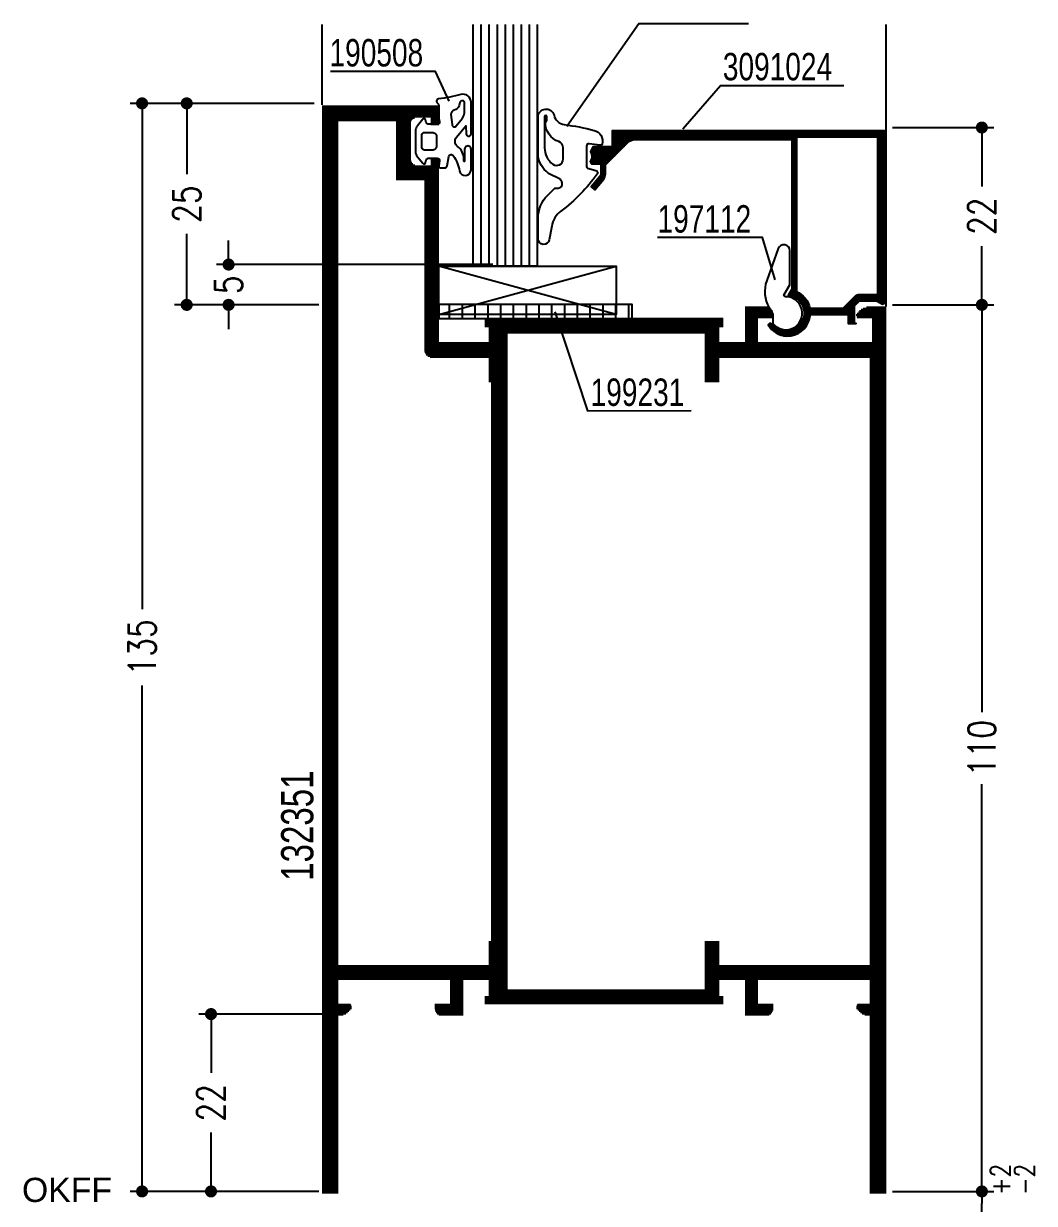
# Model space of a CAD drawing. Extents: x 13 to 197, y 21 to 259.
# Drawn here: x 15.8 to 78.6, y 119.3 to 192.5 of the extents above; entities that cross this region are included whole.
import ezdxf

# ---------------------------------------------------------------- set-up
doc = ezdxf.new("R2010")
doc.units = 0
doc.header["$LTSCALE"] = 6
doc.linetypes.add('AUSGEZOGEN', pattern=[0])
doc.layers.get('0').update_dxf_attribs({"color": 4, "linetype": 'CONTINUOUS'})
doc.layers.get('Defpoints').update_dxf_attribs({"linetype": 'CONTINUOUS'})
for name, color, linetype in [('01TXT', 7, 'CONTINUOUS'), ('CONST18', 3, 'AUSGEZOGEN'), ('CONST25', 2, 'CONTINUOUS'), ('CONST35', 7, 'CONTINUOUS'), ('DICHT_PAR', 3, 'CONTINUOUS'), ('KN_PAR', 3, 'CONTINUOUS'), ('KN_SCH', 3, 'CONTINUOUS'), ('LLMASSE', 7, 'AUSGEZOGEN'), ('TEXT', 7, 'CONTINUOUS')]:
    doc.layers.add(name, color=color, linetype=linetype)
doc.styles.add('SIM80S00', font='simplex.shx', dxfattribs={"width": 0.8})
doc.styles.add('SWISSCL', font='swisscl.ttf')
doc.styles.add('SWISSL', font='swissl.ttf')
doc.dimstyles.new('BEM_DOC_2', dxfattribs={"dimscale": 0.5, "dimtxt": 3.4, "dimasz": 1.5, "dimexe": 1.5, "dimexo": 0.6, "dimgap": 1.5, "dimtad": 0, "dimlfac": 2, "dimdsep": 46, "dimtxsty": 'SIM80S00', "dimblk": 'PUNKT', "dimcen": 0, "dimclrd": 3, "dimclre": 3, "dimclrt": 3, "dimadec": 0, "dimazin": 0, "dimtfac": 0.6999999999999998, "dimtofl": 0, "dimtmove": 2, "dimatfit": 3, "dimldrblk": 'PUNKT', "dimfxl": 1, "dimtolj": 1, "dimarcsym": 0})

# ---------------------------------------------------------------- blocks, each defined once
blk = doc.blocks.new('PUNKT')
at = {"color": 0, "linetype": 'CONTINUOUS'}
blk.add_line((-0.5, 0), (-1, 0), dxfattribs=at)
at = {"color": 0, "linetype": 'CONTINUOUS', "const_width": 0.5}
blk.add_lwpolyline([(-0.25, 0, 1), (0.25, 0, 1)], format="xyb", close=True, dxfattribs=at)
blk = doc.blocks.new('*D33')
at = {"layer": 'Defpoints', "color": 0, "transparency": 16777216}
for p in [(69.75006611984827, 120.0792888773062), (75.30006611984845, 120.0792888773062), (77.20006601546356, 116.0792911108894)]:
    blk.add_point(p, dxfattribs=at)
at = {"layer": 'LLMASSE', "color": 3, "lineweight": -2, "transparency": 16777216}
for p, q in [((70.05006611984827, 120.0792888773062), (76.05006611984845, 120.0792888773062)), ((75.30006611984845, 116.8292911108894), (75.30006611984845, 119.3292888773062)), ((76.90006601546357, 116.0792911108894), (74.55006611984845, 116.0792911108894))]:
    blk.add_line(p, q, dxfattribs=at)
at = {"layer": 'LLMASSE', "color": 3, "lineweight": -2, "transparency": 16777216, "xscale": 0.75, "yscale": 0.75, "zscale": 0.75}
for p, rotation in [((75.30006611984845, 120.0792888773062), 90), ((75.30006611984845, 116.0792911108894), 270)]:
    blk.add_blockref('PUNKT', p, dxfattribs=dict(at, rotation=rotation))
at = {"layer": 'LLMASSE', "color": 3, "transparency": 16777216, "insert": (77.20006601546356, 118.0690288368154), "char_height": 1.7, "attachment_point": 5, "rotation": 90, "style": 'SIM80S00'}
blk.add_mtext('\\A1;8', dxfattribs=at)
blk = doc.blocks.new('*D34')
at = {"layer": 'Defpoints', "color": 0, "transparency": 16777216}
for p in [(69.45001762055608, 186.0792911108894), (69.75004312055626, 175.0792891108894), (75.30006612055604, 175.0792891108894)]:
    blk.add_point(p, dxfattribs=at)
at = {"layer": 'LLMASSE', "color": 3, "lineweight": -2, "transparency": 16777216}
for p, q in [((69.75001762055608, 186.0792911108894), (76.05006612055604, 186.0792911108894)), ((75.30006612055604, 185.3292911108894), (75.30006612055604, 182.4302424918417)), ((75.30006612055604, 175.8292891108894), (75.30006612055604, 178.728337729937)), ((70.05004312055625, 175.0792891108894), (76.05006612055604, 175.0792891108894))]:
    blk.add_line(p, q, dxfattribs=at)
at = {"layer": 'LLMASSE', "color": 3, "lineweight": -2, "transparency": 16777216, "xscale": 0.75, "yscale": 0.75, "zscale": 0.75}
for p, rotation in [((75.30006612055604, 186.0792911108894), 90), ((75.30006612055604, 175.0792891108894), 270)]:
    blk.add_blockref('PUNKT', p, dxfattribs=dict(at, rotation=rotation))
at = {"layer": 'LLMASSE', "color": 3, "transparency": 16777216, "insert": (75.30006612055601, 180.5792901108894), "char_height": 1.7, "attachment_point": 5, "rotation": 90, "style": 'SIM80S00'}
blk.add_mtext('\\A1;22', dxfattribs=at)
blk = doc.blocks.new('*D35')
at = {"layer": 'Defpoints', "color": 0, "transparency": 16777216}
for p in [(69.45004312055607, 175.0792891108894), (69.45006611984832, 120.0792888773062), (75.30006611984845, 120.0792888773062)]:
    blk.add_point(p, dxfattribs=at)
at = {"layer": 'LLMASSE', "color": 3, "lineweight": -2, "transparency": 16777216}
for p, q in [((69.75004312055607, 175.0792891108894), (76.05006611984847, 175.0792891108894)), ((75.30006611984847, 174.3292891108894), (75.30006611984845, 149.8188128036216)), ((75.30006611984845, 120.8292888773062), (75.30006611984845, 145.339765184574)), ((69.75006611984831, 120.0792888773062), (76.05006611984845, 120.0792888773062))]:
    blk.add_line(p, q, dxfattribs=at)
at = {"layer": 'LLMASSE', "color": 3, "lineweight": -2, "transparency": 16777216, "xscale": 0.75, "yscale": 0.75, "zscale": 0.75}
for p, rotation in [((75.30006611984847, 175.0792891108894), 90), ((75.30006611984845, 120.0792888773062), 270)]:
    blk.add_blockref('PUNKT', p, dxfattribs=dict(at, rotation=rotation))
at = {"layer": 'LLMASSE', "color": 3, "transparency": 16777216, "insert": (75.30006611984844, 147.5792889940978), "char_height": 1.7, "attachment_point": 5, "rotation": 90, "style": 'SIM80S00'}
blk.add_mtext('\\A1;110', dxfattribs=at)
blk = doc.blocks.new('*D36')
at = {"layer": 'Defpoints', "color": 0, "transparency": 16777216}
for p in [(33.85001762055617, 187.5792911108894), (25.95001762055654, 175.0792891108894), (34.45001762057291, 175.0792891108894)]:
    blk.add_point(p, dxfattribs=at)
at = {"layer": 'LLMASSE', "color": 3, "lineweight": -2, "transparency": 16777216}
for p, q in [((33.55001762055618, 187.5792911108894), (25.20001762055654, 187.5792911108894)), ((25.95001762055654, 186.8292911108894), (25.95001762055654, 183.1802424918417)), ((25.95001762055654, 175.8292891108894), (25.95001762055654, 179.478337729937)), ((34.15001762057291, 175.0792891108894), (25.20001762055654, 175.0792891108894))]:
    blk.add_line(p, q, dxfattribs=at)
at = {"layer": 'LLMASSE', "color": 3, "lineweight": -2, "transparency": 16777216, "xscale": 0.75, "yscale": 0.75, "zscale": 0.75}
for p, rotation in [((25.95001762055654, 187.5792911108894), 90), ((25.95001762055654, 175.0792891108894), 270)]:
    blk.add_blockref('PUNKT', p, dxfattribs=dict(at, rotation=rotation))
at = {"layer": 'LLMASSE', "color": 3, "transparency": 16777216, "insert": (25.95001762055651, 181.3292901108894), "char_height": 1.7, "attachment_point": 5, "rotation": 90, "style": 'SIM80S00'}
blk.add_mtext('\\A1;25', dxfattribs=at)
blk = doc.blocks.new('*D37')
at = {"layer": 'Defpoints', "color": 0, "transparency": 16777216}
for p in [(28.55001762055645, 177.5792911108894), (45.25001762055649, 177.5792911108894), (34.45013304543727, 175.0792891108894)]:
    blk.add_point(p, dxfattribs=at)
at = {"layer": 'LLMASSE', "color": 3, "lineweight": -2, "transparency": 16777216}
for p, q in [((28.55001762055645, 178.3292911108894), (28.55001762055645, 179.0792911108894)), ((44.95001762055649, 177.5792911108894), (27.80001762055645, 177.5792911108894)), ((34.15013304543727, 175.0792891108894), (27.80001762055645, 175.0792891108894)), ((28.55001762055645, 174.3292891108894), (28.55001762055645, 173.5792891108894))]:
    blk.add_line(p, q, dxfattribs=at)
at = {"layer": 'LLMASSE', "color": 3, "lineweight": -2, "transparency": 16777216, "xscale": 0.75, "yscale": 0.75, "zscale": 0.75}
for p, rotation in [((28.55001762055645, 177.5792911108894), 270), ((28.55001762055645, 175.0792891108894), 90)]:
    blk.add_blockref('PUNKT', p, dxfattribs=dict(at, rotation=rotation))
at = {"layer": 'LLMASSE', "color": 3, "transparency": 16777216, "insert": (28.55001762055642, 176.3292901108894), "char_height": 1.7, "attachment_point": 5, "rotation": 90, "style": 'SIM80S00'}
blk.add_mtext('\\A1;5', dxfattribs=at)
blk = doc.blocks.new('*D38')
at = {"layer": 'Defpoints', "color": 0, "transparency": 16777216}
for p in [(27.45904570963194, 131.0806481108893), (35.15004562055606, 131.0806481108893), (34.45001762055608, 120.0792911108894)]:
    blk.add_point(p, dxfattribs=at)
at = {"layer": 'LLMASSE', "color": 3, "lineweight": -2, "transparency": 16777216}
for p, q in [((34.85004562055606, 131.0806481108893), (26.70904570963194, 131.0806481108893)), ((27.45904570963194, 130.3306481108893), (27.45904570963194, 127.4309219918417)), ((27.45904570963194, 120.8292911108894), (27.45904570963194, 123.729017229937)), ((34.15001762055608, 120.0792911108894), (26.70904570963194, 120.0792911108894))]:
    blk.add_line(p, q, dxfattribs=at)
at = {"layer": 'LLMASSE', "color": 3, "lineweight": -2, "transparency": 16777216, "xscale": 0.75, "yscale": 0.75, "zscale": 0.75}
for p, rotation in [((27.45904570963194, 131.0806481108893), 90), ((27.45904570963194, 120.0792911108894), 270)]:
    blk.add_blockref('PUNKT', p, dxfattribs=dict(at, rotation=rotation))
at = {"layer": 'LLMASSE', "color": 3, "transparency": 16777216, "insert": (27.45904570963192, 125.5799696108893), "char_height": 1.7, "attachment_point": 5, "rotation": 90, "style": 'SIM80S00'}
blk.add_mtext('\\A1;22', dxfattribs=at)
blk = doc.blocks.new('*D39')
at = {"layer": 'Defpoints', "color": 0, "transparency": 16777216}
for p in [(34.15001762055613, 187.5792911108894), (23.18024278559528, 120.0792911108894), (34.15001762055613, 120.0792911108894)]:
    blk.add_point(p, dxfattribs=at)
at = {"layer": 'LLMASSE', "color": 3, "lineweight": -2, "transparency": 16777216}
for p, q in [((33.85001762055613, 187.5792911108894), (22.4302427855953, 187.5792911108894)), ((23.1802427855953, 186.8292911108894), (23.18024278559529, 156.198338729937)), ((23.18024278559528, 120.8292911108894), (23.18024278559529, 151.4602434918417)), ((33.85001762055613, 120.0792911108894), (22.43024278559528, 120.0792911108894))]:
    blk.add_line(p, q, dxfattribs=at)
at = {"layer": 'LLMASSE', "color": 3, "lineweight": -2, "transparency": 16777216, "xscale": 0.75, "yscale": 0.75, "zscale": 0.75}
for p, rotation in [((23.1802427855953, 187.5792911108894), 90), ((23.18024278559528, 120.0792911108894), 270)]:
    blk.add_blockref('PUNKT', p, dxfattribs=dict(at, rotation=rotation))
at = {"layer": 'LLMASSE', "color": 3, "transparency": 16777216, "insert": (23.18024278559527, 153.8292911108894), "char_height": 1.7, "attachment_point": 5, "rotation": 90, "style": 'SIM80S00'}
blk.add_mtext('\\A1;135', dxfattribs=at)
blk = doc.blocks.new('WI190523')
at = {"linetype": 'CONTINUOUS'}
for points in [[(0, -2.646854, -0.339454), (-0.148, -2.839854), (-1.178, -3.115854, 0.52673), (-1.342, -3.581854, 0.07351), (3.169, -8.169853999999999, -0.189519), (4.315, -10.042854), (4.611, -11.721854, 0.9163309999999999), (6, -11.599854), (6, -9.032853999999999, 0.197552), (4.843, -6.218854), (4.022, -5.388854, 0.200274), (3.809, -5.299854), (3.5, -5.299854, -0.57735), (3.067, -4.549854), (3.223, -4.278854, -0.149451), (3.351, -4.159854), (4.637, -3.532854, 0.069927), (4.752, -3.454854), (5.007, -3.224854, 0.212557), (6, -0.9958540000000001), (6, 3.500146, 0.8938139999999999), (4.025, 3.722146, -0.314729), (2.753, 2.568146, 0.031454), (-0.95, 1.855146, 0.416821), (-1.952, 0.138146, 0.294504), (-1.656, 0.003146), (-0.344, 0.197146, -0.457784), (0, -0.099854), (0, -2.646854)], [(2.9, -0.299854, -0.317975), (3.434, 0.454146, 0.317975), (5.102, 2.812146), (5.1, 2.900146, -0.317837), (4.9, 3.183146), (4.9, 3.550146, -1), (5.2, 3.550146), (5.2, -0.324854, -0.239931), (4.171, -2.346854, -0.612992), (2.9, -1.699854), (2.9, -0.299854)]]:
    blk.add_lwpolyline(points, format="xyb", close=True, dxfattribs=at)
blk = doc.blocks.new('WI190508')
at = {"linetype": 'CONTINUOUS'}
for points in [[(4, 0.330593, 0.494357), (2.737419, 1.295503, -0.035396), (-0.037156, 0.74769, 0.7191390000000001), (-0.15, 0.190192, -0.267949), (0, -0.069615), (0, -1.687299), (0.089778, -2.022354, -0.493145), (-0.2, -2.4), (-1.269802, -2.4, -0.339454), (-1.55958, -2.177646), (-1.647845, -1.848236, 0.606815), (-1.994239, -1.771442), (-2.666044, -2.572069, 0.176327), (-2.9, -3.214857), (-2.9, -5.785143, 0.176327), (-2.666044, -6.427931), (-1.994239, -7.228558, 0.606815), (-1.647845, -7.151764), (-1.55958, -6.822353999999999, -0.339454), (-1.269802, -6.6), (-0.2, -6.6, -0.458807), (0.096639, -6.944777), (0.00224, -7.570148, 0.458807), (0.2, -7.8), (0.74827, -7.8, 0.36397), (1.043712, -7.552094), (1.247227, -6.397906, -0.676335), (1.792219, -6.283492, -0.102989), (2.554156, -8.173867, 0.8837860000000001), (4, -8.04999), (3.999963, -5.482666, 1), (3.199963, -5.482678), (3.199981, -6.959881, -1.000006), (3.107969, -6.959881), (3.107969, -6.747519, 0.236839), (2.316582, -5.137422, -0.426544), (2.183394, -3.990297), (3.35751, -2.569926), (3.4, -3.584999, 1), (4, -3.584999), (4, 0.330593)], [(3.2, -0.628273), (3.2, 0.230593, 0.876976), (2.610222, 0.308239), (2.50596, -0.080872, -0.282773), (1.897392, -0.65679, 0.3848), (1.502766, -1.198664), (1.634079, -2.44197, 0.664354), (2.163647, -2.601599), (2.741515, -1.90253, 0.174429), (3.2, -0.628273)], [(-0.3, -5.1, -0.414214), (-0.8, -5.6), (-1.8, -5.6, -0.414214), (-2.1, -5.3), (-2.1, -3.7, -0.414214), (-1.8, -3.4), (-0.8, -3.4, -0.414214), (-0.3, -3.9), (-0.3, -5.1)]]:
    blk.add_lwpolyline(points, format="xyb", close=True, dxfattribs=at)
blk = doc.blocks.new('B-LL197112')
at = {"layer": 'DICHT_PAR'}
blk.add_lwpolyline([(1.4, 0.768, 1.597325), (2.982, 4.1, -0.580267), (2.807, 4.4), (3.5, 5.6), (3.5, 9.818999999999999, 0.8391), (2.081, 10.069), (0.638, 6.103, 0.221695), (0.9329999999999999, 2.735), (1.4, 1.925), (1.4, 0.768)], format="xyb", dxfattribs=at)
blk = doc.blocks.new('B-LL3091024')
at = {"layer": 'KN_SCH'}
h = blk.add_hatch(dxfattribs=at)
h.set_pattern_fill('_U', color=256, scale=0.2, style=0, pattern_type=0)
h.set_pattern_definition([(0, (-13.6331299544894, 13.3085521600854), (0, 0.2), [])])
edge = h.paths.add_edge_path()
edge.add_line((-11.70000000005397, 20.70000000010387), (-11.70000000000197, 2.149525554431801))
edge.add_line((-11.70000000000197, 2.149525554431799), (-12.16120394190721, 1.3506968942108))
edge.add_line((-12.16120394190721, 1.3506968942108), (-12.01333333341678, 1.330803187178611))
edge.add_arc((-12.29999999924376, -0.800000000310276), 2.150000000257945, -132.52385190693963, 82.33774436273711, ccw=False)
edge.add_line((-13.75317870728408, -2.384541461934881), (-14.42924214633196, -2.069287902908246))
edge.add_line((-14.42924214633196, -2.069287902908246), (-14.62412332264917, -2.26874987475974))
edge.add_arc((-12.18013563537066, -0.9023955340299901), 2.800000000000001, 209.2081415121933, 267.62840437549)
edge.add_arc((-12.30000000000214, -0.7999999999479828), 2.9, 270.079017436518, 345.5224878184769)
edge.add_line((-9.492087073945997, -1.524999999732018), (-9.356532656935538, -0.9999999999788427))
edge.add_line((-9.356532656935538, -0.9999999999788427), (-4.70000000001892, -0.9999999999465958))
edge.add_line((-4.700000000018921, -0.9999999999465958), (-4.699999999926622, -2.100000000027088))
edge.add_line((-4.699999999926622, -2.100000000027088), (-3.700000000002131, -2.099999999961166))
edge.add_line((-3.700000000002133, -2.099999999947976), (-3.900000000002141, -2.099999999947976))
edge.add_line((-3.900000000002141, -2.099999999947976), (-3.900000000002137, 0.082842712526638))
edge.add_line((-3.900000000002137, 0.08284271252663795), (-3.28284271247677, 0.7000000000520225))
edge.add_line((-3.28284271247677, 0.7000000000520223), (-1.192820323029686, 0.7000000000520148))
edge.add_line((-1.192820323029686, 0.7000000000520148), (-0.450000000002138, 0.2711324865925324))
edge.add_line((-0.450000000002138, 0.2711324865925325), (-0.200000000002948, 0.4154700538894704))
edge.add_line((-0.200000000002948, 0.4154700538894704), (-0.2000000001545459, 21.80000000060528))
edge.add_line((-0.2000000001545459, 21.80000000060528), (-33.99999984906308, 21.80000006811042))
edge.add_line((-33.99999984906308, 21.80000006811042), (-33.99999950622017, 19.80000007456304))
edge.add_line((-33.99999950622017, 19.80000007456304), (-36.37731379009823, 19.80000000370861))
edge.add_line((-36.37731379009823, 19.80000000370861), (-36.6734635804228, 19.21745940578051))
edge.add_arc((-37.711913283927, 18.61610855635405), 1.200000262839088, -32.695871126507825, 30.074496953065818, ccw=False)
edge.add_line((-36.70205340978172, 17.96789280106483), (-36.57394863065169, 17.70000000005204))
edge.add_line((-36.57394863065169, 17.70000000005204), (-35.39999954050445, 17.70000000005204))
edge.add_line((-35.39999954050445, 17.70000000005204), (-35.39999954050445, 16.27764694336551))
edge.add_line((-35.39999954050445, 16.27764694336551), (-36.60125601057977, 14.84604548197373))
edge.add_line((-36.60125601057978, 14.84604548197373), (-36.14162906307109, 14.46037332601911))
edge.add_line((-36.14162906307109, 14.46037332601911), (-35.22112031933897, 15.55739365283099))
edge.add_arc((-36.59999863583101, 16.71441194632704), 1.799999095326559, 319.9999510689618, 360.0000000000357)
edge.add_line((-34.79999954050445, 16.71441194632816), (-34.79999954050444, 17.58284271252666))
edge.add_line((-34.79999954050444, 17.58284271252666), (-32.03431411555516, 20.34852813747594))
edge.add_arc((-31.18578597813131, 19.50000000005208), 1.199999999999998, 90.00000000015189, 134.9999999999995, ccw=False)
edge.add_line((-31.1857859781345, 20.70000000005208), (-11.70000000005397, 20.70000000010387))
edge = h.paths.add_edge_path(flags=16)
edge.add_line((-11.10000000015759, 20.99999999989506), (-11.10000000000111, 1.840075756540305))
edge.add_arc((-12.30000000000216, -0.7999999999480395), 2.900000000000002, 11.940543960609887, 65.55666457227989, ccw=False)
edge.add_line((-9.462747808179952, -0.1999999999479801), (-5.314213562375197, -0.1999999999479797))
edge.add_line((-5.314213562375196, -0.1999999999479797), (-3.848528137426024, 1.265685425001232))
edge.add_arc((-3.282842712476779, 0.7000000000519994), 0.8000000000000017, 90.00000000000028, 135.0000000000007, ccw=False)
edge.add_line((-3.282842712476782, 1.500000000052001), (-1.000000000002135, 1.500000000052017))
edge.add_line((-1.000000000002135, 1.500000000052017), (-1.00000000000213, 21.00000000005524))
edge.add_line((-1.00000000000213, 21.00000000005524), (-11.10000000015759, 20.99999999989506))
at = {"layer": 'KN_PAR'}
for points in [[(-11.70000000005397, 20.70000000010387), (-11.70000000000197, 2.149525554431799), (-12.16120394190721, 1.3506968942108), (-12.01333333341678, 1.330803187178611, -1.362102164547993), (-13.75317870728408, -2.384541461934881), (-14.42924214633196, -2.069287902908246), (-14.62412332264917, -2.26874987475974, 0.2605749037692097), (-12.29600056941212, -3.699997242111319, 0.341613653539612), (-9.492087073945997, -1.524999999732018), (-9.356532656935538, -0.9999999999788427), (-4.700000000018921, -0.9999999999465958), (-4.699999999926622, -2.100000000027088), (-3.700000000002131, -2.099999999961166), (-3.700000000002133, -2.099999999947976), (-3.900000000002141, -2.099999999947976), (-3.900000000002137, 0.08284271252663795), (-3.28284271247677, 0.7000000000520223), (-1.192820323029686, 0.7000000000520148), (-0.450000000002138, 0.2711324865925325), (-0.200000000002948, 0.4154700538894704), (-0.2000000001545459, 21.80000000060528), (-33.99999984906308, 21.80000006811042), (-33.99999950622017, 19.80000007456304), (-36.37731379009823, 19.80000000370861), (-36.6734635804228, 19.21745940578051, -0.2809478190263293), (-36.70205340978172, 17.96789280106483), (-36.57394863065169, 17.70000000005204), (-35.39999954050445, 17.70000000005204), (-35.39999954050445, 16.27764694336551), (-36.60125601057978, 14.84604548197373), (-36.14162906307109, 14.46037332601911), (-35.22112031933897, 15.55739365283099, 0.176327200848597), (-34.79999954050445, 16.71441194632816), (-34.79999954050444, 17.58284271252666), (-32.03431411555516, 20.34852813747594, -0.1989123673789664), (-31.1857859781345, 20.70000000005208), (-11.70000000005397, 20.70000000010387)], [(-11.10000000015759, 20.99999999989506), (-11.10000000000111, 1.840075756540304, -0.2383079369639879), (-9.462747808179952, -0.1999999999479801), (-5.314213562375196, -0.1999999999479797), (-3.848528137426024, 1.265685425001232, -0.1989123673796598), (-3.282842712476782, 1.500000000052001), (-1.000000000002135, 1.500000000052017), (-1.00000000000213, 21.00000000005524), (-11.10000000015759, 20.99999999989506)]]:
    blk.add_lwpolyline(points, format="xyb", close=True, dxfattribs=at)

msp = doc.modelspace()

# ---------------------------------------------------------------- hatches: boundary and pattern name
at = {"layer": 'CONST25'}
h = msp.add_hatch(dxfattribs=at)
h.set_pattern_fill('ANSI31', color=256, scale=0.025, angle=315, style=0)
h.set_pattern_definition([(0, (-221.3292734092558, 0), (2.775557561562891e-17, 0.079375), [])])
edge = h.paths.add_edge_path()
edge.add_line((69.34998962061763, 119.9792911109724), (68.34998962055624, 119.9792911108801))
edge.add_line((68.34998962055624, 119.9792911108801), (68.3499896206024, 130.9806497353422))
edge.add_arc((68.4020991486193, 131.9792911109571), 1.000000000000013, 225.0000000000017, 267.0129911086012, ccw=False)
edge.add_line((67.69499236743286, 131.2721843297705), (67.4939516034242, 131.4732250937791))
edge.add_line((67.4939516034242, 131.473225093779), (67.6000176206021, 131.729291110957))
edge.add_line((67.6000176206021, 131.729291110957), (68.35001762067395, 131.7292911109467))
edge.add_line((68.35001762067395, 131.7292911109467), (68.35001762052525, 133.2292911110339))
edge.add_line((68.35001762052525, 133.2292911110339), (61.40001762057136, 133.2292911109263))
edge.add_line((61.40001762057136, 133.2292911109263), (61.40001762059183, 131.7292911108852))
edge.add_line((61.40001762059183, 131.7292911108852), (62.35001762059164, 131.7292911109673))
edge.add_line((62.3500176205921, 131.7292911109672), (62.35001762060233, 131.479291110957))
edge.add_arc((61.8500176206021, 131.479291110957), 0.5, -90, 0, ccw=False)
edge.add_line((61.8500176206021, 130.979291110957), (60.60001762055595, 130.9792911108801))
edge.add_line((60.60001762055617, 130.9792911108801), (60.60001762052525, 133.2292911110339))
edge.add_line((60.60001762052525, 133.2292911110339), (59.00001762052534, 133.2292911108801))
edge.add_line((59.00001762052534, 133.2292911108801), (59.00001762060219, 132.229291110957))
edge.add_line((59.00001762060219, 132.229291110957), (59.25001762060219, 132.229291110957))
edge.add_line((59.25001762060219, 132.229291110957), (59.25001762060219, 131.729291110957))
edge.add_line((59.25001762060219, 131.729291110957), (44.45001412060219, 131.729291110957))
edge.add_line((44.45001412060219, 131.729291110957), (44.45001412060219, 132.229291110957))
edge.add_line((44.45001412060219, 132.229291110957), (44.70001412060219, 132.229291110957))
edge.add_line((44.70001412060219, 132.229291110957), (44.70001412052534, 133.2292911110339))
edge.add_line((44.70001412052534, 133.2292911110339), (43.10001412052543, 133.2292911108801))
edge.add_line((43.1000141205252, 133.2292911108801), (43.10001412061752, 130.9792911109724))
edge.add_line((43.10001412061752, 130.9792911109724), (41.85001412060205, 130.9792911109571))
edge.add_arc((41.85001412039719, 131.4792911107519), 0.4999999997949089, 179.9999999764983, 270.00000002350333, ccw=False)
edge.add_line((41.35001412060228, 131.479291110957), (41.35001412059205, 131.7292911109467))
edge.add_line((41.35001412059182, 131.7292911109467), (42.30001412067395, 131.7292911109467))
edge.add_line((42.30001412067395, 131.7292911109467), (42.3000141205714, 133.2292911109878))
edge.add_line((42.3000141205714, 133.2292911109878), (35.3500141205252, 133.2292911108801))
edge.add_line((35.3500141205252, 133.2292911108801), (35.35001412059182, 131.7292911108852))
edge.add_line((35.35001412059182, 131.7292911108852), (36.10001412060205, 131.729291110957))
edge.add_line((36.10001412060228, 131.729291110957), (36.20608013778019, 131.473225093779))
edge.add_line((36.20608013778019, 131.473225093779), (36.00503937377152, 131.2721843297704))
edge.add_arc((35.29793259258508, 131.979291110957), 1.000000000000003, 272.9856032359486, 314.99999999999966, ccw=False)
edge.add_line((35.3500176206021, 130.9806484572233), (35.35001762061756, 119.9792911109725))
edge.add_line((35.35001762061756, 119.9792911109724), (34.35002398419238, 119.9792911108801))
edge.add_line((34.35002398419238, 119.9792911108801), (34.35002398421284, 187.4792911109314))
edge.add_line((34.35002398421284, 187.4792911109314), (41.60001762383172, 187.4792911142377))
edge.add_line((41.60001762383172, 187.4792911142378), (41.60001761107969, 186.2292911205311))
edge.add_line((41.60001761107947, 186.229291120531), (41.10001762057141, 186.2292911109058))
edge.add_line((41.10001762057141, 186.2292911109058), (41.10001762057141, 186.7292911109878))
edge.add_line((41.10001762057141, 186.7292911109878), (40.25001762060219, 186.729291110957))
edge.add_arc((40.2500176153942, 186.3292911161649), 0.3999999947921538, 89.99999925399352, 180.0000007459658)
edge.add_line((39.8500176206021, 186.3292911109571), (39.85001762060233, 184.1292911109571))
edge.add_arc((40.25001767685012, 184.1292911672049), 0.4000000562478516, 180.0000080569046, 269.999991943079)
edge.add_line((40.25001762060219, 183.729291110957), (41.10001762063303, 183.7292911109877))
edge.add_line((41.10001762063303, 183.7292911109878), (41.1000176205921, 184.2292911109467))
edge.add_line((41.1000176205921, 184.2292911109467), (41.60001762383172, 184.2292911142376))
edge.add_line((41.60001762383172, 184.2292911142378), (41.60002398421284, 172.7292911107776))
edge.add_line((41.60002398421284, 172.7292911107776), (44.70002398431529, 172.7292911110339))
edge.add_line((44.70002398431507, 172.7292911110339), (44.70001762060201, 173.729291110957))
edge.add_line((44.70001762060224, 173.729291110957), (44.45001762060224, 173.729291110957))
edge.add_line((44.45001762060224, 173.729291110957), (44.45001762060224, 174.229291110957))
edge.add_line((44.45001762060224, 174.229291110957), (59.25001762060219, 174.229291110957))
edge.add_line((59.25001762060219, 174.229291110957), (59.25001762060219, 173.729291110957))
edge.add_line((59.25001762060219, 173.729291110957), (59.00001762060219, 173.729291110957))
edge.add_line((59.00001762060219, 173.729291110957), (59.0000176205765, 172.7292911107775))
edge.add_line((59.00001762057673, 172.7292911107776), (60.60001762067941, 172.7292911110339))
edge.add_line((60.60001762067918, 172.7292911110339), (60.60001762058687, 174.9792911109416))
edge.add_line((60.60001762058687, 174.9792911109416), (61.85001762060233, 174.979291110957))
edge.add_arc((61.8500176206021, 174.479291110957), 0.5, 0, 90, ccw=False)
edge.add_line((62.3500176206021, 174.479291110957), (62.3500176206021, 174.229291110957))
edge.add_line((62.3500176206021, 174.229291110957), (61.40001762060228, 174.229291110957))
edge.add_line((61.40001762060228, 174.229291110957), (61.40001762060228, 172.729291110957))
edge.add_line((61.40001762060228, 172.729291110957), (68.50001762067927, 172.7292911110339))
edge.add_line((68.50001762067905, 172.7292911110339), (68.5000176206022, 174.229291110957))
edge.add_line((68.5000176206022, 174.229291110957), (67.6000176206021, 174.229291110957))
edge.add_line((67.6000176206021, 174.229291110957), (67.4939516034242, 174.485357128135))
edge.add_line((67.4939516034242, 174.485357128135), (67.69499236743286, 174.6863978921435))
edge.add_arc((68.4020991486193, 173.979291110957), 0.999999999999998, 89.9999999999992, 134.9999999999994, ccw=False)
edge.add_line((68.4020991486193, 174.979291110957), (69.35001762057664, 174.9792911109826))
edge.add_line((69.35001762057664, 174.9792911109827), (69.34998962061763, 119.9792911109724))
h.paths.add_polyline_path([(68.3500176206021, 171.829291110957), (59.0000239842384, 171.8292911109571), (59.0000239842384, 170.3292911109571), (58.09999598423838, 170.3292911109571), (58.09999598423838, 173.329291110957), (45.85002398423853, 173.329291110957), (45.85002398423876, 132.629291110957), (58.1000176206021, 132.6292911109571), (58.1000176206021, 135.6292911109571), (59.00004562060212, 135.6292911109571), (59.00004562060212, 134.1292911109571), (68.3500176206021, 134.1292911109571)], flags=16)
edge = h.paths.add_edge_path(flags=16)
edge.add_line((44.85002398423876, 135.6292911109571), (44.70001762060224, 135.6292911109571))
edge.add_line((44.70001762060224, 135.6292911109571), (44.70001762060224, 134.1292911109571))
edge.add_line((44.70001762060224, 134.1292911109571), (35.35002398423876, 134.1292911109571))
edge.add_line((35.35002398423876, 134.1292911109571), (35.35002398423831, 186.479291110957))
edge.add_line((35.35002398423831, 186.479291110957), (38.95002398423821, 186.479291110957))
edge.add_line((38.95002398423821, 186.4792911109571), (38.95002398421275, 182.8292911107776))
edge.add_line((38.95002398421275, 182.8292911107776), (40.70002398423867, 182.8292911109571))
edge.add_line((40.70002398423867, 182.8292911109571), (40.70002398423867, 172.3292911109571))
edge.add_arc((41.20002398403358, 172.329291110752), 0.4999999997948947, 179.9999999764983, 270.0000000235033)
edge.add_line((41.20002398423867, 171.8292911109571), (44.70001762060247, 171.8292911109571))
edge.add_line((44.70001762060224, 171.8292911109571), (44.70001762060224, 170.3292911109571))
edge.add_line((44.70001762060224, 170.3292911109571), (44.85002398423853, 170.3292911109571))
edge.add_line((44.85002398423853, 170.3292911109571), (44.85002398423876, 135.6292911109571))

# ---------------------------------------------------------------- linework, layer by layer
at = {"layer": 'CONST18'}
for p, q in [((34.34998237957052, 187.4792888773995), (34.34998237957052, 192.4792888773995)), ((43.72862557563826, 177.4783696680855), (43.72862557563826, 192.4783696680855)), ((44.22862557563826, 177.4783696680855), (44.22862557563826, 192.4783696680855)), ((44.72862557563826, 177.4783696680855), (44.72862557563826, 192.4783696680855)), ((45.22862557563826, 177.4783696680855), (45.22862557563826, 192.4783696680855)), ((45.72862557563826, 177.4783696680855), (45.72862557563826, 192.4783696680855)), ((46.22862557563826, 177.4783696680855), (46.22862557563826, 192.4783696680855)), ((46.72862557563826, 177.4783696680855), (46.72862557563826, 192.4783696680855)), ((47.22862557563826, 177.4783696680855), (47.22862557563826, 192.4783696680855)), ((47.72862557563826, 177.4783696680855), (47.72862557563826, 192.4783696680855)), ((69.34998237957052, 174.9792888773995), (69.34998237957052, 192.4792888773995)), ((47.72862557563826, 177.4792911109006), (43.72862557563826, 177.4783696680855))]:
    msp.add_line(p, q, dxfattribs=at)
at = {"layer": 'CONST18', "linetype": 'CONTINUOUS', "extrusion": (0, 0, -1)}
for p, q in [((42.26744415470216, 174.2292879308362), (42.26744415470216, 175.1042879308362)), ((43.06119415470221, 174.2292879308362), (43.06119415470221, 175.1042879308362)), ((43.85494415470225, 174.2292879308362), (43.85494415470225, 175.1042879308362)), ((44.6486941547023, 174.2292879308362), (44.6486941547023, 175.1042879308362)), ((45.44244415470212, 174.2292879308362), (45.44244415470212, 175.1042879308362)), ((46.23619415470216, 174.2292879308362), (46.23619415470216, 175.1042879308362)), ((47.02994415470221, 174.2292879308362), (47.02994415470221, 175.1042879308362)), ((47.82369415470225, 174.2292879308362), (47.82369415470225, 175.1042879308362)), ((48.6174441547023, 174.2292879308362), (48.6174441547023, 175.1042879308362)), ((49.41119415470212, 174.2292879308362), (49.41119415470212, 175.1042879308362)), ((50.20522915470224, 174.2292879308362), (50.20522915470224, 175.1042879308362)), ((50.99897915470228, 174.2292879308362), (50.99897915470228, 175.1042879308362)), ((51.7927291547021, 174.2292879308362), (51.7927291547021, 175.1042879308362)), ((52.58647915470215, 174.2292879308362), (52.58647915470215, 175.1042879308362)), ((53.38051415470227, 174.2292879308362), (53.38051415470227, 175.1042879308362))]:
    msp.add_line(p, q, dxfattribs=at)
at = {"layer": 'CONST18'}
msp.add_lwpolyline([(41.60002143585552, 174.4792911109006), (41.60002143585552, 177.4792911109006), (52.5999896206381, 177.4792911109006), (52.5999896206381, 174.4792911109006), (41.60002143585552, 174.4792911109006), (52.5999896206381, 177.4792911109006), (52.5999896206381, 174.4792911109006), (41.60002143585552, 177.4792911109006)], dxfattribs=at)
at = {"layer": 'CONST18', "linetype": 'CONTINUOUS', "extrusion": (0, 0, -1)}
msp.add_lwpolyline([(-41.60002315470228, 174.2292879308362), (-53.60002315470228, 174.2292879308362), (-53.60002315470228, 175.1042879308362), (-41.60002315470228, 175.1042879308362)], close=True, dxfattribs=at)
at = {"layer": 'CONST35'}
for points in [[(49.54506367739486, 186.1718436074422), (54.01224434957567, 192.527855859862), (60.82358542611701, 192.527855859862)], [(42.24770023252086, 187.7097100235732), (41.38328481194981, 189.5572869927015), (34.863427909851, 189.5572869927015)], [(56.72994444212327, 185.9968242303293), (59.07186392979179, 188.696783968151), (66.72767444362353, 188.6967839681511)], [(62.47896413020908, 176.6244049532548), (61.67736086364198, 179.2519074643702), (55.16842388492842, 179.2519074643702)], [(48.79022591121702, 174.6392043811261), (50.8335384081106, 168.5143846215534), (57.25884302010422, 168.5254639315835)]]:
    msp.add_lwpolyline(points, dxfattribs=at)

# ---------------------------------------------------------------- block references
at = {"xscale": 0.5, "yscale": 0.5, "zscale": 0.5}
for name, p in [('B-LL3091024', (69.35001502323257, 174.9792888774508)), ('B-LL197112', (61.62473857131999, 173.5316345534233))]:
    msp.add_blockref(name, p, dxfattribs=at)
at = {"layer": 'CONST18', "linetype": 'CONTINUOUS', "extrusion": (0, 0, -1), "xscale": -0.5, "yscale": 0.5, "zscale": 0.5}
msp.add_blockref('WI190508', (-41.5999896206381, 187.4792911109006), dxfattribs=at)
at = {"layer": 'CONST18', "linetype": 'CONTINUOUS', "extrusion": (0, 0, -1), "xscale": -0.5, "yscale": -0.5, "zscale": 0.5, "rotation": 180}
msp.add_blockref('WI190523', (-50.75862557563755, 184.9783696680855), dxfattribs=at)

# ---------------------------------------------------------------- texts
at = {"layer": '01TXT', "color": 1}
for s, height, style, p in [('190508', 1.7, 'SWISSCL', (34.81156334791899, 189.869106249833)), ('3091024', 1.7, 'SWISSCL', (59.22263987995689, 189.0086032252826)), ('197112', 1.7, 'SWISSCL', (55.16842388492842, 179.5637267215017)), ('OKFF', 1.5, 'SWISSL', (15.72670912343733, 119.4255031354768))]:
    msp.add_text(s, height=height, dxfattribs=dict(at, style=style)).set_placement(p)
at = {"layer": '01TXT', "color": 1, "linetype": 'CONTINUOUS', "style": 'SWISSCL'}
msp.add_text('132351', height=2, rotation=90, dxfattribs=at).set_placement((33.80752758829658, 139.3485912270203))
at = {"layer": 'LLMASSE', "color": 3, "linetype": 'ByBlock', "style": 'SIM80S00', "width": 0.8}
for s, p in [('+2', (77.06406601546337, 119.858430473984)), ('-2', (78.56006601546346, 119.858430447587))]:
    msp.add_text(s, height=1.224, rotation=90, dxfattribs=at).set_placement(p)
at = {"layer": 'TEXT', "color": 1, "linetype": 'CONTINUOUS', "style": 'SWISSCL'}
msp.add_text('199231', height=1.7, dxfattribs=at).set_placement((51.01693085548982, 168.8101270279581))

# ---------------------------------------------------------------- dimensions: what is measured, and where the dimension line sits
at = {"layer": 'LLMASSE', "color": 3}
for base, p1, p2, picture, middle in [((23.18024278559528, 120.0792911108894), (34.15001762055613, 187.5792911108894), (34.15001762055613, 120.0792911108894), '*D39', (23.18024278559527, 153.8292911108894)), ((25.95001762055654, 175.0792891108894), (33.85001762055617, 187.5792911108894), (34.45001762057291, 175.0792891108894), '*D36', (25.95001762055651, 181.3292901108894)), ((75.30006612055604, 175.0792891108894), (69.45001762055608, 186.0792911108894), (69.75004312055626, 175.0792891108894), '*D34', (75.30006612055601, 180.5792901108894)), ((75.30006611984845, 120.0792888773062), (69.45004312055607, 175.0792891108894), (69.45006611984832, 120.0792888773062), '*D35', (75.30006611984844, 147.5792889940978)), ((27.45904570963194, 131.0806481108893), (34.45001762055608, 120.0792911108894), (35.15004562055606, 131.0806481108893), '*D38', (27.45904570963192, 125.5799696108893))]:
    dim = msp.add_linear_dim(base=base, p1=p1, p2=p2, angle=270, dimstyle='BEM_DOC_2', dxfattribs=at)
    dim.commit()
    dim.dimension.update_dxf_attribs({"geometry": picture, "text_midpoint": middle})
dim = msp.add_linear_dim(base=(28.55001762055645, 177.5792911108894), p1=(34.45013304543727, 175.0792891108894), p2=(45.25001762055649, 177.5792911108894), angle=270, dimstyle='BEM_DOC_2', override={"dimtix": 1, "dimtmove": 0, "dimatfit": 1}, dxfattribs=at)
dim.commit()
dim.dimension.update_dxf_attribs({"geometry": '*D37', "text_midpoint": (28.55001762055642, 176.3292901108894)})
dim = msp.add_linear_dim(base=(75.30006611984845, 120.0792888773062), p1=(77.20006601546356, 116.0792911108894), p2=(69.75006611984827, 120.0792888773062), angle=90, text='8', dimstyle='BEM_DOC_2', dxfattribs=at)
dim.commit()
dim.dimension.update_dxf_attribs({"geometry": '*D33', "text_midpoint": (77.20006601546356, 118.0690288368154), "dimtype": 160})

doc.saveas('drawing.dxf')
